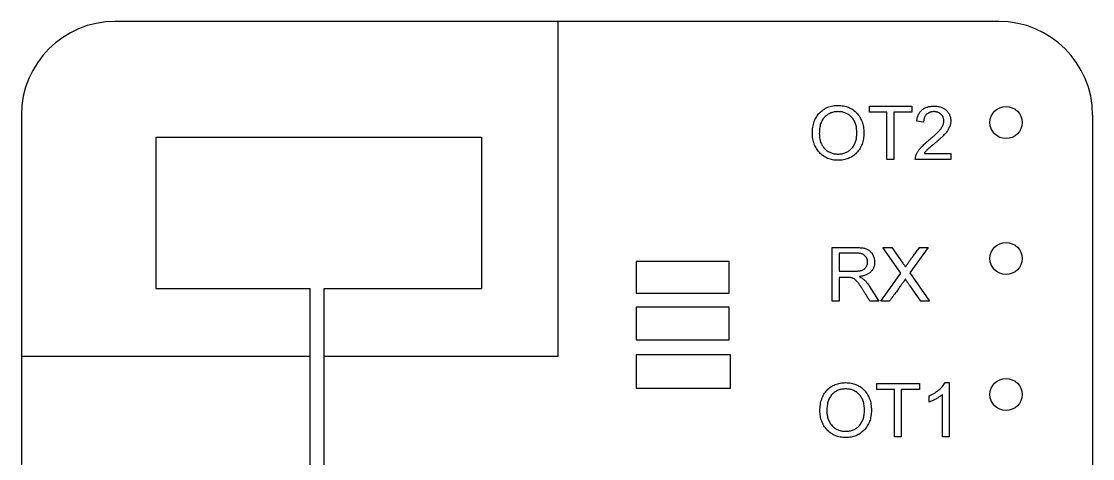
# Model space of a CAD drawing. Header units: millimetres. Extents: x -88.4 to -68.4, y 24.2 to 44.2.
# Drawn here: x -88.38 to -68.38, y 35.99 to 44.16 of the extents above; entities that cross this region are included whole.
import ezdxf

# ---------------------------------------------------------------- set-up
doc = ezdxf.new("R2010")
doc.units = ezdxf.units.MM

msp = doc.modelspace()

# ---------------------------------------------------------------- linework, layer by layer
at = {"color": 7, "linetype": 'Continuous', "lineweight": 25}
for p, q in [((-70.133, 44.161), (-86.633, 44.161)), ((-78.364, 37.907), (-78.364, 44.161)), ((-88.383, 42.411), (-88.383, 25.911)), ((-72.55, 42.463), (-72.55, 42.58)), ((-72.55, 42.58), (-71.758, 42.58)), ((-72.225, 42.463), (-72.55, 42.463)), ((-72.225, 41.58), (-72.225, 42.463)), ((-71.758, 42.463), (-72.096, 42.463)), ((-72.096, 42.463), (-72.096, 41.58)), ((-71.758, 42.58), (-71.758, 42.463)), ((-68.383, 42.411), (-68.383, 25.911)), ((-71.537, 42.281), (-71.667, 42.295)), ((-85.871, 41.998), (-85.871, 39.174)), ((-85.871, 41.998), (-79.794, 41.998)), ((-79.794, 41.998), (-79.794, 39.174)), ((-71.524, 41.696), (-71.031, 41.696)), ((-71.031, 41.696), (-71.031, 41.58)), ((-72.096, 41.58), (-72.225, 41.58)), ((-71.031, 41.58), (-71.693, 41.58)), ((-73.245, 38.938), (-73.245, 39.938)), ((-73.245, 39.938), (-72.806, 39.938)), ((-72.798, 39.834), (-73.116, 39.834)), ((-73.116, 39.834), (-73.116, 39.496)), ((-71.96, 39.459), (-72.297, 39.938)), ((-72.297, 39.938), (-72.134, 39.938)), ((-72.134, 39.938), (-71.926, 39.643)), ((-71.453, 39.938), (-71.797, 39.462)), ((-71.614, 39.938), (-71.453, 39.938)), ((-75.168, 39.679), (-76.907, 39.679)), ((-76.907, 39.679), (-76.907, 39.083)), ((-75.168, 39.083), (-75.168, 39.679)), ((-73.116, 39.496), (-72.831, 39.496)), ((-72.336, 38.938), (-71.96, 39.459)), ((-71.797, 39.462), (-71.427, 38.938)), ((-72.964, 39.379), (-73.116, 39.379)), ((-73.116, 39.379), (-73.116, 38.938)), ((-72.734, 39.395), (-72.734, 39.392)), ((-72.545, 39.21), (-72.372, 38.938)), ((-71.878, 39.347), (-71.88, 39.347)), ((-71.591, 38.938), (-71.791, 39.22)), ((-85.871, 39.174), (-82.99, 39.174)), ((-82.99, 34.177), (-82.99, 39.174)), ((-82.728, 39.174), (-79.794, 39.174)), ((-82.728, 34.48), (-82.728, 39.174)), ((-76.907, 39.083), (-75.168, 39.083)), ((-75.168, 38.821), (-76.907, 38.821)), ((-76.907, 38.821), (-76.907, 38.215)), ((-75.168, 38.215), (-75.168, 38.821)), ((-73.116, 38.938), (-73.245, 38.938)), ((-72.372, 38.938), (-72.54, 38.938)), ((-72.176, 38.938), (-72.336, 38.938)), ((-71.427, 38.938), (-71.591, 38.938)), ((-76.907, 38.215), (-75.168, 38.215)), ((-88.383, 37.907), (-82.99, 37.907)), ((-82.728, 37.907), (-78.364, 37.907)), ((-76.907, 37.931), (-76.907, 37.312)), ((-75.142, 37.931), (-76.907, 37.931)), ((-75.142, 37.312), (-75.142, 37.931)), ((-72.409, 37.283), (-72.409, 37.4)), ((-72.409, 37.4), (-71.617, 37.4)), ((-71.617, 37.4), (-71.617, 37.283)), ((-71.136, 37.413), (-71.058, 37.413)), ((-71.058, 37.413), (-71.058, 36.4)), ((-76.907, 37.312), (-75.142, 37.312)), ((-72.084, 37.283), (-72.409, 37.283)), ((-72.084, 36.4), (-72.084, 37.283)), ((-71.954, 37.283), (-71.954, 36.4)), ((-71.617, 37.283), (-71.954, 37.283)), ((-71.435, 37.05), (-71.435, 37.166)), ((-71.188, 36.4), (-71.188, 37.192)), ((-71.954, 36.4), (-72.084, 36.4)), ((-71.058, 36.4), (-71.188, 36.4))]:
    msp.add_line(p, q, dxfattribs=at)
for centre in [(-69.999, 42.272), (-69.999, 39.732), (-69.999, 37.192)]:
    msp.add_circle(centre, 0.3, dxfattribs=at)
for centre, start, end in [((-86.633, 42.411), 90, 180), ((-70.133, 42.411), 0, 90)]:
    msp.add_arc(centre, 1.75, start, end, dxfattribs=at)
for points, knots in [([(-73.615, 42.067), (-73.615, 42.087), (-73.614, 42.126), (-73.608, 42.182), (-73.597, 42.236), (-73.583, 42.286), (-73.564, 42.332), (-73.541, 42.376), (-73.513, 42.416), (-73.482, 42.453), (-73.447, 42.485), (-73.41, 42.514), (-73.37, 42.539), (-73.327, 42.558), (-73.282, 42.574), (-73.235, 42.585), (-73.185, 42.591), (-73.151, 42.592), (-73.134, 42.593)], [0, 0, 0, 0, 0.074037, 0.144428, 0.211637, 0.276125, 0.338544, 0.399437, 0.459605, 0.519785, 0.579272, 0.637814, 0.695505, 0.753465, 0.812484, 0.87264, 0.935038, 1, 1, 1, 1]), ([(-73.132, 42.476), (-73.145, 42.475), (-73.169, 42.475), (-73.206, 42.47), (-73.24, 42.462), (-73.273, 42.451), (-73.304, 42.437), (-73.333, 42.419), (-73.361, 42.399), (-73.386, 42.375), (-73.41, 42.348), (-73.43, 42.317), (-73.447, 42.284), (-73.461, 42.246), (-73.472, 42.206), (-73.48, 42.162), (-73.484, 42.114), (-73.485, 42.082), (-73.485, 42.065)], [0, 0, 0, 0, 0.061495, 0.120451, 0.177741, 0.23352, 0.288935, 0.344168, 0.399858, 0.456896, 0.514973, 0.574063, 0.635665, 0.70015, 0.768259, 0.840702, 0.91771, 1, 1, 1, 1]), ([(-73.134, 42.593), (-73.116, 42.592), (-73.083, 42.591), (-73.033, 42.584), (-72.986, 42.574), (-72.942, 42.558), (-72.899, 42.538), (-72.86, 42.514), (-72.822, 42.485), (-72.788, 42.452), (-72.756, 42.415), (-72.729, 42.375), (-72.706, 42.332), (-72.687, 42.287), (-72.672, 42.239), (-72.661, 42.188), (-72.655, 42.134), (-72.654, 42.097), (-72.654, 42.078)], [0, 0, 0, 0, 0.065264, 0.127961, 0.188859, 0.248124, 0.306916, 0.365692, 0.425153, 0.485797, 0.546969, 0.607852, 0.668843, 0.730965, 0.79455, 0.8601, 0.92859, 1, 1, 1, 1]), ([(-72.784, 42.078), (-72.784, 42.094), (-72.785, 42.124), (-72.79, 42.168), (-72.797, 42.209), (-72.808, 42.247), (-72.822, 42.283), (-72.839, 42.316), (-72.859, 42.346), (-72.883, 42.373), (-72.908, 42.397), (-72.935, 42.418), (-72.964, 42.436), (-72.995, 42.45), (-73.027, 42.462), (-73.061, 42.47), (-73.096, 42.475), (-73.12, 42.475), (-73.132, 42.476)], [0, 0, 0, 0, 0.078037, 0.151676, 0.221676, 0.288198, 0.352262, 0.414107, 0.474464, 0.534601, 0.593625, 0.651184, 0.707789, 0.764307, 0.821075, 0.878816, 0.938298, 1, 1, 1, 1]), ([(-71.667, 42.295), (-71.666, 42.306), (-71.664, 42.328), (-71.657, 42.36), (-71.648, 42.389), (-71.637, 42.417), (-71.623, 42.443), (-71.607, 42.466), (-71.588, 42.488), (-71.567, 42.507), (-71.544, 42.524), (-71.52, 42.539), (-71.494, 42.551), (-71.467, 42.562), (-71.438, 42.57), (-71.407, 42.575), (-71.376, 42.579), (-71.354, 42.579), (-71.343, 42.58)], [0, 0, 0, 0, 0.070085, 0.137236, 0.201132, 0.26315, 0.322954, 0.382026, 0.440615, 0.499701, 0.559325, 0.618554, 0.678147, 0.738605, 0.8007, 0.864629, 0.930799, 1, 1, 1, 1]), ([(-71.346, 42.476), (-71.352, 42.476), (-71.365, 42.475), (-71.384, 42.473), (-71.403, 42.469), (-71.42, 42.464), (-71.437, 42.457), (-71.453, 42.448), (-71.468, 42.438), (-71.482, 42.427), (-71.495, 42.414), (-71.506, 42.399), (-71.516, 42.383), (-71.523, 42.366), (-71.529, 42.347), (-71.534, 42.326), (-71.537, 42.304), (-71.537, 42.289), (-71.537, 42.281)], [0, 0, 0, 0, 0.064488, 0.126062, 0.186541, 0.245613, 0.303978, 0.361647, 0.420002, 0.478942, 0.537989, 0.597039, 0.657479, 0.719297, 0.784173, 0.852137, 0.92366, 1, 1, 1, 1]), ([(-71.161, 42.303), (-71.161, 42.309), (-71.161, 42.321), (-71.163, 42.339), (-71.167, 42.356), (-71.173, 42.371), (-71.181, 42.387), (-71.19, 42.401), (-71.201, 42.415), (-71.213, 42.427), (-71.226, 42.438), (-71.241, 42.448), (-71.256, 42.457), (-71.273, 42.464), (-71.29, 42.469), (-71.308, 42.473), (-71.326, 42.475), (-71.339, 42.476), (-71.346, 42.476)], [0, 0, 0, 0, 0.0644848, 0.1273482, 0.1877637, 0.2473294, 0.3062334, 0.3664025, 0.426546, 0.4888033, 0.5513071, 0.6130563, 0.6745852, 0.7368055, 0.7997463, 0.8641874, 0.9305092, 1, 1, 1, 1]), ([(-71.343, 42.58), (-71.331, 42.579), (-71.307, 42.579), (-71.274, 42.575), (-71.242, 42.569), (-71.212, 42.56), (-71.184, 42.548), (-71.158, 42.534), (-71.134, 42.518), (-71.113, 42.499), (-71.094, 42.478), (-71.077, 42.456), (-71.063, 42.433), (-71.051, 42.409), (-71.042, 42.384), (-71.035, 42.357), (-71.031, 42.33), (-71.031, 42.312), (-71.031, 42.302)], [0, 0, 0, 0, 0.076662, 0.148987, 0.21826, 0.284681, 0.348513, 0.410697, 0.472296, 0.533623, 0.594277, 0.652895, 0.710208, 0.767123, 0.824078, 0.88119, 0.939775, 1, 1, 1, 1]), ([(-71.412, 41.965), (-71.396, 41.978), (-71.364, 42.004), (-71.319, 42.045), (-71.276, 42.087), (-71.243, 42.122), (-71.219, 42.151), (-71.203, 42.172), (-71.19, 42.194), (-71.179, 42.216), (-71.171, 42.238), (-71.165, 42.259), (-71.161, 42.281), (-71.161, 42.296), (-71.161, 42.303)], [0, 0, 0, 0, 0.143947, 0.28452, 0.420927, 0.554781, 0.619129, 0.680324, 0.738559, 0.793914, 0.847435, 0.899339, 0.949944, 1, 1, 1, 1]), ([(-71.031, 42.302), (-71.031, 42.294), (-71.031, 42.278), (-71.035, 42.254), (-71.04, 42.23), (-71.048, 42.205), (-71.058, 42.181), (-71.07, 42.156), (-71.084, 42.132), (-71.1, 42.107), (-71.12, 42.081), (-71.144, 42.053), (-71.173, 42.024), (-71.205, 41.992), (-71.242, 41.958), (-71.283, 41.922), (-71.328, 41.884), (-71.36, 41.858), (-71.377, 41.845)], [0, 0, 0, 0, 0.040455, 0.081582, 0.123379, 0.166494, 0.210763, 0.256566, 0.304152, 0.353837, 0.408095, 0.469805, 0.538854, 0.615392, 0.699979, 0.7922, 0.892368, 1, 1, 1, 1]), ([(-73.134, 41.567), (-73.151, 41.567), (-73.186, 41.568), (-73.236, 41.575), (-73.284, 41.586), (-73.33, 41.602), (-73.372, 41.623), (-73.412, 41.648), (-73.449, 41.678), (-73.484, 41.712), (-73.514, 41.749), (-73.541, 41.788), (-73.564, 41.83), (-73.583, 41.874), (-73.597, 41.919), (-73.607, 41.967), (-73.614, 42.016), (-73.615, 42.05), (-73.615, 42.067)], [0, 0, 0, 0, 0.068096, 0.133348, 0.196322, 0.257414, 0.317923, 0.378242, 0.439064, 0.501367, 0.563746, 0.624913, 0.685578, 0.746196, 0.807451, 0.86988, 0.933737, 1, 1, 1, 1]), ([(-73.485, 42.065), (-73.485, 42.051), (-73.484, 42.024), (-73.48, 41.984), (-73.472, 41.946), (-73.462, 41.911), (-73.448, 41.877), (-73.431, 41.845), (-73.411, 41.816), (-73.388, 41.788), (-73.363, 41.764), (-73.336, 41.742), (-73.307, 41.724), (-73.276, 41.709), (-73.243, 41.698), (-73.209, 41.689), (-73.172, 41.684), (-73.148, 41.684), (-73.135, 41.683)], [0, 0, 0, 0, 0.071533, 0.139956, 0.205808, 0.269463, 0.331689, 0.392831, 0.453853, 0.515015, 0.575668, 0.635026, 0.69346, 0.752254, 0.811476, 0.872112, 0.934738, 1, 1, 1, 1]), ([(-73.135, 41.683), (-73.122, 41.684), (-73.097, 41.684), (-73.061, 41.689), (-73.026, 41.697), (-72.994, 41.709), (-72.963, 41.724), (-72.933, 41.742), (-72.906, 41.763), (-72.881, 41.787), (-72.858, 41.815), (-72.838, 41.845), (-72.822, 41.878), (-72.808, 41.913), (-72.797, 41.951), (-72.79, 41.991), (-72.785, 42.034), (-72.784, 42.063), (-72.784, 42.078)], [0, 0, 0, 0, 0.064079, 0.12558, 0.18472, 0.242881, 0.299849, 0.357027, 0.414732, 0.473493, 0.533227, 0.593674, 0.654898, 0.717882, 0.783415, 0.852072, 0.924012, 1, 1, 1, 1]), ([(-72.654, 42.078), (-72.654, 42.059), (-72.655, 42.023), (-72.662, 41.969), (-72.672, 41.918), (-72.687, 41.87), (-72.706, 41.825), (-72.729, 41.783), (-72.757, 41.743), (-72.788, 41.707), (-72.823, 41.674), (-72.86, 41.645), (-72.9, 41.621), (-72.942, 41.601), (-72.987, 41.585), (-73.034, 41.574), (-73.083, 41.568), (-73.116, 41.567), (-73.134, 41.567)], [0, 0, 0, 0, 0.071384, 0.139871, 0.20538, 0.268924, 0.330774, 0.391859, 0.452728, 0.514071, 0.574921, 0.634417, 0.693249, 0.752122, 0.811578, 0.872171, 0.934782, 1, 1, 1, 1]), ([(-71.693, 41.58), (-71.693, 41.587), (-71.692, 41.601), (-71.69, 41.622), (-71.685, 41.643), (-71.678, 41.664), (-71.67, 41.685), (-71.66, 41.707), (-71.647, 41.728), (-71.634, 41.75), (-71.617, 41.772), (-71.597, 41.796), (-71.574, 41.821), (-71.548, 41.847), (-71.519, 41.875), (-71.486, 41.904), (-71.45, 41.934), (-71.425, 41.954), (-71.412, 41.965)], [0, 0, 0, 0, 0.042477, 0.08565, 0.129524, 0.174739, 0.220787, 0.268692, 0.318506, 0.370382, 0.42632, 0.488607, 0.55713, 0.632277, 0.714149, 0.802849, 0.897837, 1, 1, 1, 1]), ([(-71.377, 41.845), (-71.385, 41.838), (-71.402, 41.824), (-71.426, 41.803), (-71.448, 41.784), (-71.468, 41.765), (-71.485, 41.747), (-71.5, 41.729), (-71.513, 41.713), (-71.521, 41.702), (-71.524, 41.696)], [0, 0, 0, 0, 0.160798, 0.31022, 0.449838, 0.579748, 0.698723, 0.809036, 0.908834, 1, 1, 1, 1]), ([(-72.806, 39.938), (-72.792, 39.937), (-72.764, 39.937), (-72.725, 39.935), (-72.689, 39.932), (-72.656, 39.927), (-72.626, 39.919), (-72.598, 39.909), (-72.572, 39.895), (-72.548, 39.878), (-72.526, 39.858), (-72.507, 39.836), (-72.491, 39.811), (-72.478, 39.784), (-72.467, 39.755), (-72.459, 39.726), (-72.454, 39.695), (-72.454, 39.675), (-72.453, 39.664)], [0, 0, 0, 0, 0.084552, 0.161651, 0.232262, 0.296143, 0.355439, 0.413597, 0.470773, 0.52826, 0.58558, 0.643006, 0.700577, 0.760038, 0.819822, 0.879416, 0.939193, 1, 1, 1, 1]), ([(-72.583, 39.666), (-72.583, 39.672), (-72.584, 39.683), (-72.586, 39.7), (-72.59, 39.716), (-72.595, 39.731), (-72.602, 39.746), (-72.611, 39.759), (-72.622, 39.773), (-72.633, 39.785), (-72.647, 39.797), (-72.662, 39.807), (-72.68, 39.815), (-72.7, 39.822), (-72.722, 39.827), (-72.745, 39.831), (-72.771, 39.833), (-72.789, 39.834), (-72.798, 39.834)], [0, 0, 0, 0, 0.055303, 0.109712, 0.162029, 0.21445, 0.266219, 0.319686, 0.373095, 0.428928, 0.486353, 0.54582, 0.609352, 0.676326, 0.74874, 0.82669, 0.909867, 1, 1, 1, 1]), ([(-71.877, 39.574), (-71.875, 39.576), (-71.872, 39.581), (-71.867, 39.59), (-71.859, 39.601), (-71.85, 39.614), (-71.84, 39.629), (-71.827, 39.646), (-71.813, 39.666), (-71.798, 39.687), (-71.781, 39.711), (-71.762, 39.737), (-71.741, 39.765), (-71.719, 39.796), (-71.695, 39.828), (-71.669, 39.863), (-71.642, 39.899), (-71.623, 39.925), (-71.614, 39.938)], [0, 0, 0, 0, 0.016819, 0.0400089, 0.0693393, 0.1044391, 0.145684, 0.1929667, 0.2467638, 0.3059739, 0.3716972, 0.4432012, 0.520487, 0.6045514, 0.6940353, 0.7900293, 0.8918066, 1, 1, 1, 1]), ([(-72.831, 39.496), (-72.817, 39.496), (-72.791, 39.497), (-72.755, 39.499), (-72.723, 39.504), (-72.695, 39.51), (-72.67, 39.52), (-72.648, 39.533), (-72.629, 39.549), (-72.613, 39.569), (-72.6, 39.591), (-72.59, 39.615), (-72.584, 39.64), (-72.583, 39.658), (-72.583, 39.666)], [0, 0, 0, 0, 0.119215, 0.226264, 0.320347, 0.40261, 0.477704, 0.550816, 0.623553, 0.698563, 0.77432, 0.848531, 0.923327, 1, 1, 1, 1]), ([(-72.453, 39.664), (-72.453, 39.655), (-72.454, 39.637), (-72.457, 39.611), (-72.463, 39.586), (-72.471, 39.562), (-72.481, 39.54), (-72.493, 39.519), (-72.508, 39.499), (-72.525, 39.482), (-72.543, 39.465), (-72.565, 39.45), (-72.588, 39.437), (-72.613, 39.425), (-72.64, 39.415), (-72.669, 39.407), (-72.701, 39.4), (-72.722, 39.396), (-72.734, 39.395)], [0, 0, 0, 0, 0.064012, 0.125213, 0.184445, 0.241563, 0.297774, 0.353676, 0.409838, 0.466736, 0.524745, 0.584127, 0.645851, 0.709815, 0.777088, 0.847642, 0.921822, 1, 1, 1, 1]), ([(-71.926, 39.643), (-71.92, 39.636), (-71.91, 39.624), (-71.897, 39.606), (-71.886, 39.589), (-71.88, 39.579), (-71.877, 39.574)], [0, 0, 0, 0, 0.295862, 0.562483, 0.796379, 1, 1, 1, 1]), ([(-72.54, 38.938), (-72.546, 38.947), (-72.558, 38.966), (-72.575, 38.993), (-72.591, 39.019), (-72.606, 39.044), (-72.621, 39.067), (-72.635, 39.088), (-72.647, 39.109), (-72.659, 39.127), (-72.67, 39.145), (-72.68, 39.161), (-72.689, 39.175), (-72.698, 39.188), (-72.705, 39.2), (-72.712, 39.211), (-72.718, 39.219), (-72.727, 39.234), (-72.741, 39.253), (-72.759, 39.277), (-72.778, 39.299), (-72.797, 39.32), (-72.817, 39.337), (-72.835, 39.351), (-72.854, 39.362), (-72.872, 39.369), (-72.892, 39.374), (-72.913, 39.377), (-72.938, 39.379), (-72.955, 39.379), (-72.964, 39.379)], [0, 0, 0, 0, 0.052584, 0.102532, 0.150044, 0.194854, 0.237295, 0.276766, 0.313802, 0.348469, 0.380166, 0.409595, 0.43632, 0.460416, 0.482071, 0.501022, 0.517347, 0.531229, 0.580301, 0.627455, 0.672761, 0.716394, 0.757174, 0.793372, 0.826363, 0.855764, 0.885539, 0.919593, 0.957496, 1, 1, 1, 1]), ([(-72.734, 39.392), (-72.725, 39.388), (-72.708, 39.38), (-72.683, 39.364), (-72.659, 39.346), (-72.635, 39.324), (-72.612, 39.3), (-72.589, 39.273), (-72.567, 39.243), (-72.553, 39.221), (-72.545, 39.21)], [0, 0, 0, 0, 0.105239, 0.214408, 0.328864, 0.448974, 0.57541, 0.708841, 0.850185, 1, 1, 1, 1]), ([(-71.88, 39.347), (-71.881, 39.346), (-71.882, 39.343), (-71.886, 39.337), (-71.891, 39.328), (-71.899, 39.316), (-71.91, 39.301), (-71.923, 39.283), (-71.938, 39.262), (-71.955, 39.237), (-71.975, 39.21), (-71.997, 39.18), (-72.021, 39.147), (-72.047, 39.111), (-72.076, 39.072), (-72.108, 39.03), (-72.141, 38.985), (-72.164, 38.954), (-72.176, 38.938)], [0, 0, 0, 0, 0.006491, 0.019997, 0.041292, 0.069931, 0.10604, 0.149851, 0.200808, 0.259565, 0.325704, 0.399879, 0.480966, 0.569763, 0.666273, 0.769695, 0.881152, 1, 1, 1, 1]), ([(-71.791, 39.22), (-71.796, 39.228), (-71.807, 39.242), (-71.822, 39.263), (-71.835, 39.282), (-71.847, 39.298), (-71.857, 39.313), (-71.865, 39.326), (-71.872, 39.337), (-71.876, 39.344), (-71.878, 39.347)], [0, 0, 0, 0, 0.181863, 0.347869, 0.498037, 0.630207, 0.747311, 0.847905, 0.93236, 1, 1, 1, 1]), ([(-73.474, 36.888), (-73.473, 36.908), (-73.473, 36.947), (-73.466, 37.003), (-73.456, 37.056), (-73.441, 37.106), (-73.422, 37.153), (-73.399, 37.196), (-73.372, 37.237), (-73.341, 37.273), (-73.306, 37.306), (-73.269, 37.335), (-73.229, 37.359), (-73.186, 37.379), (-73.141, 37.394), (-73.094, 37.405), (-73.044, 37.412), (-73.01, 37.413), (-72.992, 37.413)], [0, 0, 0, 0, 0.074037, 0.144428, 0.211637, 0.276125, 0.338544, 0.399437, 0.459605, 0.519785, 0.579272, 0.637814, 0.695505, 0.753465, 0.812484, 0.87264, 0.935038, 1, 1, 1, 1]), ([(-72.992, 37.413), (-72.975, 37.413), (-72.941, 37.412), (-72.892, 37.405), (-72.845, 37.394), (-72.8, 37.379), (-72.758, 37.359), (-72.718, 37.334), (-72.681, 37.305), (-72.646, 37.272), (-72.615, 37.236), (-72.587, 37.196), (-72.565, 37.153), (-72.545, 37.108), (-72.531, 37.059), (-72.52, 37.008), (-72.514, 36.954), (-72.513, 36.918), (-72.513, 36.899)], [0, 0, 0, 0, 0.065264, 0.127961, 0.188859, 0.248124, 0.306916, 0.365692, 0.425153, 0.485797, 0.546969, 0.607852, 0.668843, 0.730965, 0.79455, 0.8601, 0.92859, 1, 1, 1, 1]), ([(-71.435, 37.166), (-71.417, 37.175), (-71.383, 37.191), (-71.335, 37.218), (-71.291, 37.247), (-71.251, 37.277), (-71.215, 37.309), (-71.185, 37.342), (-71.158, 37.376), (-71.143, 37.401), (-71.136, 37.413)], [0, 0, 0, 0, 0.1482821, 0.2888971, 0.4216958, 0.5480396, 0.6676239, 0.7823659, 0.8925439, 1, 1, 1, 1]), ([(-72.991, 37.296), (-73.003, 37.296), (-73.028, 37.295), (-73.064, 37.291), (-73.099, 37.283), (-73.132, 37.272), (-73.162, 37.257), (-73.192, 37.24), (-73.219, 37.219), (-73.245, 37.196), (-73.269, 37.169), (-73.289, 37.138), (-73.306, 37.104), (-73.32, 37.067), (-73.331, 37.026), (-73.338, 36.982), (-73.343, 36.935), (-73.344, 36.902), (-73.344, 36.885)], [0, 0, 0, 0, 0.061495, 0.120451, 0.177741, 0.23352, 0.288935, 0.344168, 0.399858, 0.456896, 0.514973, 0.574063, 0.635665, 0.70015, 0.768259, 0.840702, 0.91771, 1, 1, 1, 1]), ([(-72.643, 36.899), (-72.643, 36.914), (-72.644, 36.944), (-72.648, 36.988), (-72.656, 37.029), (-72.667, 37.068), (-72.681, 37.103), (-72.698, 37.136), (-72.718, 37.166), (-72.741, 37.193), (-72.767, 37.218), (-72.794, 37.239), (-72.823, 37.257), (-72.854, 37.271), (-72.886, 37.283), (-72.919, 37.29), (-72.955, 37.295), (-72.979, 37.296), (-72.991, 37.296)], [0, 0, 0, 0, 0.078037, 0.151676, 0.221676, 0.288198, 0.352262, 0.414107, 0.474464, 0.534601, 0.593625, 0.651184, 0.707789, 0.764307, 0.821075, 0.878816, 0.938298, 1, 1, 1, 1]), ([(-71.188, 37.192), (-71.196, 37.185), (-71.212, 37.171), (-71.238, 37.151), (-71.266, 37.132), (-71.296, 37.114), (-71.328, 37.097), (-71.362, 37.08), (-71.398, 37.064), (-71.422, 37.054), (-71.435, 37.05)], [0, 0, 0, 0, 0.110903, 0.224974, 0.34254, 0.464136, 0.591145, 0.722791, 0.85901, 1, 1, 1, 1]), ([(-72.992, 36.387), (-73.01, 36.388), (-73.045, 36.388), (-73.095, 36.396), (-73.143, 36.407), (-73.188, 36.423), (-73.231, 36.443), (-73.271, 36.468), (-73.308, 36.498), (-73.342, 36.532), (-73.373, 36.569), (-73.4, 36.609), (-73.423, 36.65), (-73.442, 36.694), (-73.456, 36.74), (-73.466, 36.787), (-73.473, 36.837), (-73.473, 36.871), (-73.474, 36.888)], [0, 0, 0, 0, 0.068096, 0.133348, 0.196322, 0.257414, 0.317923, 0.378242, 0.439064, 0.501367, 0.563746, 0.624913, 0.685578, 0.746196, 0.807451, 0.86988, 0.933737, 1, 1, 1, 1]), ([(-73.344, 36.885), (-73.344, 36.872), (-73.343, 36.844), (-73.339, 36.805), (-73.331, 36.767), (-73.32, 36.731), (-73.306, 36.698), (-73.29, 36.666), (-73.27, 36.636), (-73.247, 36.609), (-73.222, 36.584), (-73.195, 36.563), (-73.166, 36.545), (-73.135, 36.53), (-73.102, 36.518), (-73.068, 36.51), (-73.031, 36.505), (-73.006, 36.504), (-72.994, 36.504)], [0, 0, 0, 0, 0.071533, 0.139956, 0.205808, 0.269463, 0.331689, 0.392831, 0.453853, 0.515015, 0.575668, 0.635026, 0.69346, 0.752254, 0.811476, 0.872112, 0.934738, 1, 1, 1, 1]), ([(-72.994, 36.504), (-72.981, 36.504), (-72.956, 36.505), (-72.92, 36.51), (-72.885, 36.518), (-72.852, 36.53), (-72.821, 36.544), (-72.792, 36.562), (-72.765, 36.584), (-72.74, 36.608), (-72.717, 36.636), (-72.697, 36.666), (-72.681, 36.698), (-72.667, 36.733), (-72.656, 36.771), (-72.648, 36.811), (-72.644, 36.854), (-72.643, 36.884), (-72.643, 36.899)], [0, 0, 0, 0, 0.064079, 0.12558, 0.18472, 0.242881, 0.299849, 0.357027, 0.414732, 0.473493, 0.533227, 0.593674, 0.654898, 0.717882, 0.783415, 0.852072, 0.924012, 1, 1, 1, 1]), ([(-72.513, 36.899), (-72.513, 36.88), (-72.514, 36.843), (-72.521, 36.79), (-72.531, 36.739), (-72.545, 36.691), (-72.565, 36.646), (-72.588, 36.603), (-72.615, 36.564), (-72.647, 36.527), (-72.682, 36.494), (-72.719, 36.466), (-72.759, 36.441), (-72.801, 36.422), (-72.846, 36.406), (-72.892, 36.395), (-72.942, 36.389), (-72.975, 36.388), (-72.992, 36.387)], [0, 0, 0, 0, 0.071384, 0.139871, 0.20538, 0.268924, 0.330774, 0.391859, 0.452728, 0.514071, 0.574921, 0.634417, 0.693249, 0.752122, 0.811578, 0.872171, 0.934782, 1, 1, 1, 1])]:
    msp.add_open_spline(points, degree=3, knots=knots, dxfattribs=at)

doc.saveas('drawing.dxf')
